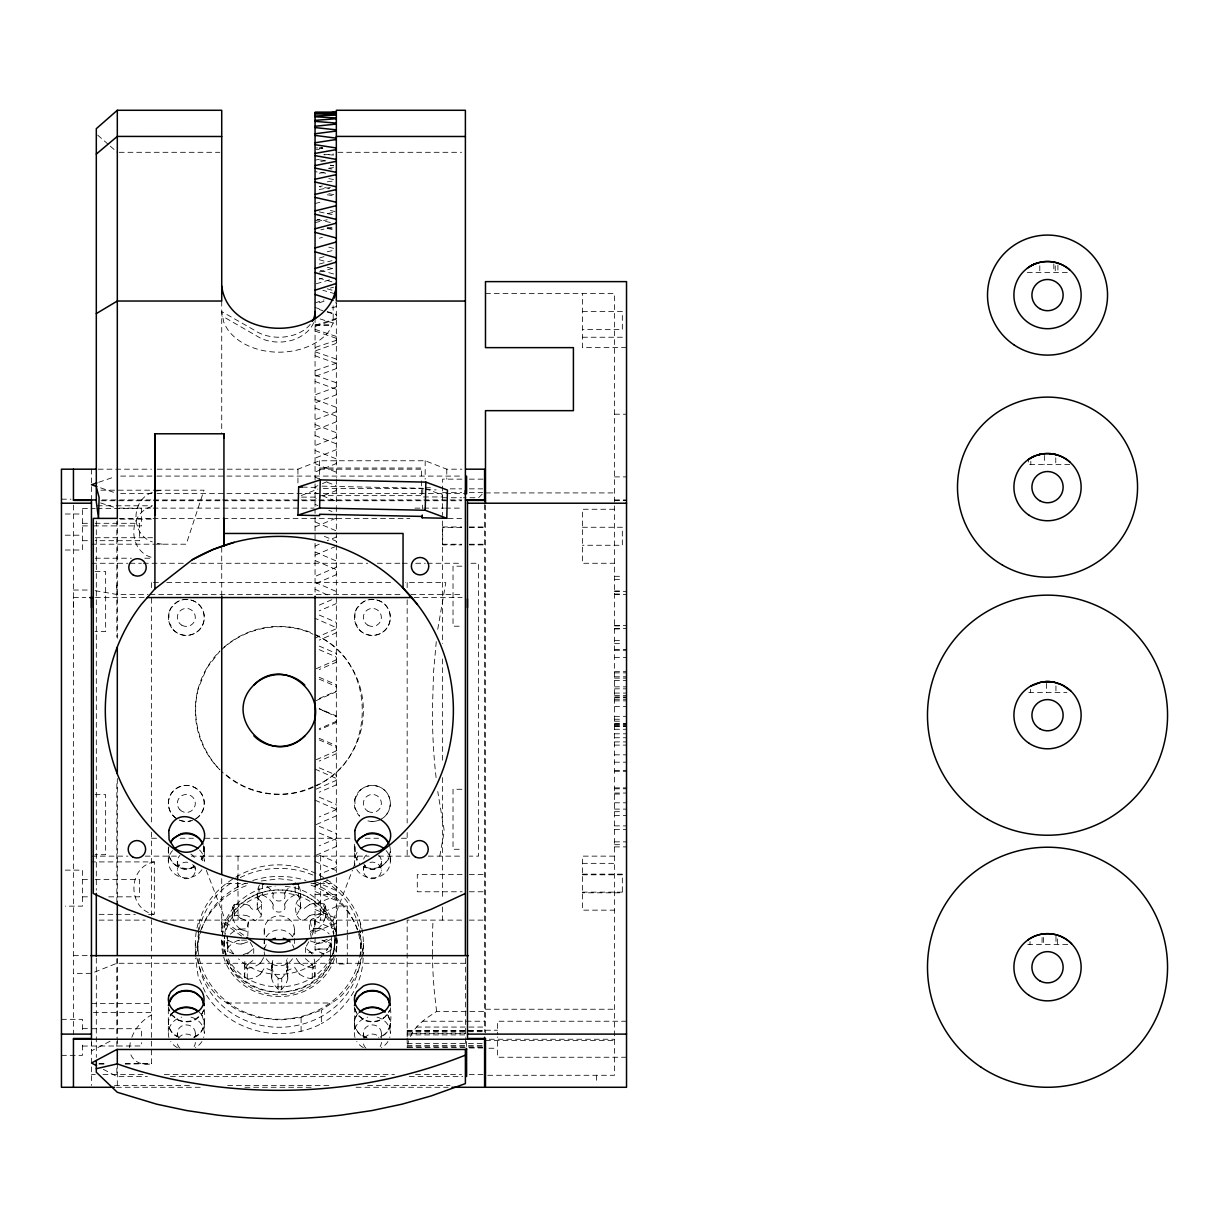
<?xml version="1.0" encoding="UTF-8"?>
<svg xmlns="http://www.w3.org/2000/svg" width="1229" height="1229" viewBox="0 0 1229 1229"><rect width="100%" height="100%" fill="white"/><g stroke="black" fill="none" stroke-linecap="round" stroke-linejoin="round"><path stroke-width="0.75" stroke-dasharray="5 3.75" d="M73.448 607.602L73.448 598.385M206.58 995.229C230.391 1032.544 282.808 1044.128 321.353 1023.665L321.353 1010.207L338.758 998.225A84.018 77.657 0 0 0 360.496 923.209C347.484 881.423 299.646 856.26 257.598 867.551C228.809 876.415 198.775 900.442 198.192 932.565M271.778 977.823L271.747 976.763M271.747 965.702L271.778 966.747M322.152 486.162L422.853 488.282L422.853 489.603L436.095 489.879M305.376 958.605L310.353 963.044M308.74 941.813L305.36 947.897L310.353 951.968M330.601 954.703L330.831 943.442L322.904 940.323M287.74 965.533L287.709 966.977M287.755 965.979L287.709 978.054M422.361 508.929L422.453 505.18M422.715 493.92L422.853 488.282M311.352 938.311C310.645 931.613 304.961 917.894 316.421 918.109M310.123 932.258L310.783 931.014L316.421 929.185M315.054 949.295L327.79 948.988L315.054 948.988M258.397 899.229C267.891 904.145 253.174 915.313 249.825 906.019M261.608 904.267L261.209 916.342L255.125 920.813L249.825 917.095M168.634 848.348C167.267 855.599 171.522 862.942 177.852 866.368A17.897 17.237 0 0 0 194.474 866.537M204.321 846.612L203.86 854.816L199.482 862.866M354.828 846.812L355.135 855.968L359.636 863.757M436.28 641.63L433.591 671.556L432.378 710.439A439.46 310.737 90 0 0 435.127 768.693L436.28 779.232M204.321 1009.608C205.443 1019.502 205.289 1033.481 193.46 1036.83M390.361 1007.811C391.667 1018.564 391.667 1034.204 378.302 1037.291M168.926 846.689C166.806 854.324 170.524 862.666 177.314 866.553A17.897 17.237 0 0 0 195.319 866.553M203.707 846.689L203.707 855.86L200.004 862.543M354.981 846.689L354.981 855.86L357.086 860.162M129.567 1047.646L130.489 1040.84M222.341 935.699C223.955 908.968 249.041 887.307 275.188 886.247M437.754 629.34L445.789 582.607L405.662 582.607M195.319 956.408L199.405 933.61M315.054 919.507L313.841 928.049L310.261 935.96M330.586 956.561C337.253 958.635 336.439 893.514 336.316 933.395M335.87 938.48L334.38 948.926L331.845 954.534M285.297 886.478C317.62 887.983 344.335 921.996 334.995 953.735M363.123 958.098C362.432 985.719 345.134 1010.438 321.353 1023.665M199.052 1012.174C208.869 1019.793 203.43 1036.093 191.616 1037.952M387.949 1015.415C392.988 1022.682 389.286 1033.174 381.374 1036.631M284.575 893.944C288.124 903.269 269.95 903.438 273.299 894.051M284.575 905.005C288.124 914.345 269.95 914.514 273.299 905.128M439.782 856.137L444.268 830.896L437.754 791.522M308.325 916.527C297.925 929.308 290.582 904.544 299.599 898.829M296.496 915.006L299.599 909.906M336.331 659.036L336.27 659.343A1.536 1.536 0 0 1 335.133 660.388L315.054 669.267M336.331 661.371L336.27 661.678A1.536 1.536 0 0 1 335.133 662.723L319.233 669.544M316.268 700.561L335.133 692.265A1.536 1.536 0 0 0 336.27 691.22L336.331 690.299M336.331 720.517L336.27 720.824A1.536 1.536 0 0 1 335.133 721.869L319.233 728.705M336.331 721.623L336.27 721.93A1.536 1.536 0 0 1 335.133 722.975L319.233 729.811M336.331 750.074L336.27 750.397A1.536 1.536 0 0 1 335.133 751.426L316.268 759.706M336.331 752.901L336.27 753.208A1.536 1.536 0 0 1 335.133 754.253L319.233 761.058M336.331 631.967L336.27 632.274A1.536 1.521 0 0 1 335.133 633.304L319.233 640.094M336.331 779.539L336.27 779.847A1.536 1.521 0 0 1 335.133 780.876L316.268 789.11M336.331 784.071L336.27 784.379A1.536 1.521 0 0 1 335.133 785.408L319.233 792.183M247.797 936.083L248.335 921.427L242.005 918.831M336.331 602.763L336.27 603.086A1.536 1.506 0 0 1 335.133 604.1L319.233 610.828M336.331 808.805L336.27 809.112A1.536 1.506 0 0 1 335.133 810.141L319.233 816.87M336.331 815.042L336.27 815.349A1.536 1.506 0 0 1 335.133 816.363L315.054 825.089M336.331 566.446L336.27 566.738A1.536 1.506 0 0 1 335.133 567.752L315.054 576.447M336.331 573.866L336.27 574.173A1.536 1.49 0 0 1 335.133 575.187L315.054 583.852M336.331 837.809L336.27 838.117A1.536 1.49 0 0 1 335.133 839.13L319.233 845.782M336.331 845.721L336.27 846.028A1.536 1.49 0 0 1 335.133 847.027L315.054 855.645M336.331 536.243L336.27 536.551A1.536 1.475 0 0 1 335.133 537.549L327.221 540.606M336.331 866.46L336.27 866.768A1.536 1.475 0 0 1 335.133 867.766L319.233 874.326M336.331 894.635L336.27 894.927A1.536 1.444 0 0 1 335.133 895.91L315.054 904.298M336.331 905.819L336.27 906.111A1.536 1.444 0 0 1 335.133 907.094L315.054 915.436M336.331 489.741L336.27 490.018A1.536 1.413 0 0 1 335.133 490.986L319.233 497.315M336.331 448.877L336.27 449.153A1.536 1.398 0 0 1 335.133 450.106L315.054 458.187M336.331 462.795L336.27 463.087A1.536 1.383 0 0 1 335.133 464.024L315.054 472.059M248.366 921.781L246.814 928.832L240.162 929.124M287.709 976.287L286.48 970.895L287.294 958.635M286.48 970.895L294.668 967.438L298.278 972.615M336.331 421.071L336.27 421.347A1.536 1.367 0 0 1 335.133 422.269L315.054 430.15M336.331 436.541L336.27 436.817A1.536 1.352 0 0 1 335.133 437.724L315.054 445.559M271.793 965.364L272.884 959.941L271.67 958.666M271.793 976.44L272.884 959.941M336.331 394.079L336.27 394.34A1.536 1.321 0 0 1 335.133 395.231L315.054 402.882M336.331 411.039L336.27 411.3A1.536 1.306 0 0 1 335.133 412.191L315.054 419.78M482.705 1047.661L407.168 1047.646L408.612 1040.733M336.331 367.932L336.27 368.193A1.536 1.275 0 0 1 335.133 369.069L315.054 376.473M336.331 386.352L336.27 386.597A1.536 1.26 0 0 1 335.133 387.458L315.054 394.801M336.331 342.737L336.27 342.983A1.536 1.229 0 0 1 335.133 343.828L315.054 350.956M336.331 362.555L336.27 362.801A1.536 1.214 0 0 1 335.133 363.615L315.054 370.682M336.331 318.541L336.27 318.787A1.536 1.183 0 0 1 335.133 319.586L315.054 326.438M336.331 339.696L336.27 339.941A1.536 1.168 0 0 1 335.133 340.725L315.054 347.5M336.331 317.881L336.27 318.096A1.536 1.121 0 0 1 335.133 318.849L315.054 325.316M336.331 306.006L336.27 306.221A1.536 1.075 0 0 1 335.133 306.958L331.968 307.849M250.224 942.382L253.727 948.389L248.842 952.567M300.106 897.523L299.753 898.522M300.106 908.6L299.753 909.598M284.667 893.621L285.22 892.285M284.667 904.698L285.051 903.699M333.351 920.122L352.431 870.178M353.092 868.427L357.793 856.137M131.841 1037.307C135.328 1027.813 142.718 1019.809 151.52 1014.924M203.86 1010.008L201.679 1014.417L195.841 1019.563A17.728 14.779 0 0 1 177.852 1020.085L171.046 1014.678L168.327 1007.043M200.604 930.906C208.269 909.66 226.29 892.377 247.643 885.218M410.517 1036.523C415.387 1024.94 426.524 1018.073 436.587 1011.482L484.595 1011.482M330.831 943.442L327.759 949.295M331.2 955.932C313.533 996.058 248.289 997.318 228.133 958.743M334.411 955.025C330.186 968.314 320.047 978.576 308.156 985.351A57.425 50.942 0 0 1 250.532 985.351C239.885 979.006 229.838 970.28 225.721 958.205M356.779 1015.415C350.772 1023.987 357.193 1036.17 367.072 1037.952M203.707 1010.054L201.909 1013.771L195.319 1019.363A17.728 14.779 0 0 1 177.314 1019.363L170.723 1013.756L168.926 1010.054M336.208 922.764L336.101 922.979A1.536 1.413 0 0 1 335.133 923.593L315.054 931.828M313.656 322.72C310.614 330.14 304.009 335.01 297.049 338.451A35.964 26.93 0 0 1 261.04 338.451L221.727 315.776M310.23 324.41A36.01 25.686 0 0 1 253.589 329.725L221.788 311.598L223.678 321.89A57.302 40.864 0 0 0 271.548 351.832A57.302 40.864 0 0 0 328.65 331.738L333.228 323.073L333.12 305.806M261.132 961.892L263.958 957.038M261.132 972.969L264.619 967.73L272.884 971.018M308.74 952.89L310.307 952.014L315.899 953.95M247.643 953.934L248.581 952.798M247.874 964.704L248.581 963.874M260.947 962.169L259.918 963.244M260.947 973.245L260.21 974.059M173.166 1012.097C165.009 1018.933 168.127 1032.775 177.852 1036.416M358.3 1013.203C350.157 1021.007 356.011 1035.432 366.611 1037.291M320.723 957.483L327.79 948.988M354.628 1008.364L357.086 1014.678L363.892 1020.085A17.728 14.779 0 0 0 381.881 1019.563L387.719 1014.417L389.9 1010.008L385.092 1016.936L381.374 1019.363A17.728 14.779 0 0 1 363.369 1019.363L356.779 1013.756L354.567 1007.381M173.596 1012.174C165.224 1018.718 167.697 1032.652 177.314 1036.631M482.183 494.135L478.588 497.745L463.425 497.745M308.325 905.45L303.102 909.276L296.496 903.929M221.389 649.911C245.232 627.189 283.1 619.616 313.042 634.225M195.319 819.052C205.304 813.521 207.271 798.635 199.052 790.723A17.913 17.759 0 0 0 173.581 790.723C165.377 798.635 167.328 813.521 177.314 819.052A17.759 17.452 0 0 0 195.319 819.052A18.005 18.005 0 0 0 196.655 788.711A18.005 18.005 0 0 0 168.588 800.325A18.005 18.005 0 0 0 190.987 820.849M248.842 963.644L253.451 960.141L253.62 958.758M318.05 917.203L316.744 917.971M317.727 928.494L316.744 929.047M308.602 905.251L309.6 904.728M308.602 916.327L309.969 915.636M110.088 1041.255L91.484 1050.826L91.484 1042.607M315.054 638.097L335.133 629.263A1.536 1.521 0 0 0 336.27 628.234A1.536 1.521 0 0 0 335.133 627.097L315.054 618.31M315.054 546.122L319.233 544.14M315.054 555.185L335.133 546.644M315.054 885.817L327.221 880.348M315.054 526.949L335.133 518.546A1.536 1.444 0 0 0 336.27 517.578M319.233 698.487L335.133 691.65A1.536 1.536 0 0 0 336.27 690.606M315.054 486.914L317.835 485.639M315.054 499.22L316.268 498.651M319.233 605.098L333.551 598.984M315.054 944.563L327.221 939.309M322.428 483.642L327.221 481.599M152.335 492.46C130.504 499.804 130.504 534.6 152.335 541.943M151.72 506.594C127.831 513.061 127.831 550.945 151.72 557.413M313.042 786.637C284.375 800.525 247.72 794.564 224.277 773.179M314.701 785.945C378.102 761.058 378.102 659.819 314.701 634.917M157.22 469.186L297.94 469.186L319.555 460.767L425.173 460.767L446.788 469.186L461.904 469.186M301.274 495.533L317.896 489.05M243.096 943.58L248.627 941.537M243.096 954.656L248.627 952.613L250.224 953.458M198.192 923.209A84.018 77.657 0 0 0 219.93 998.225L237.335 1010.207L257.598 1017.581L279.336 1020.07L300.245 1017.673L321.353 1010.207M315.054 302.964L324.026 299.845M246.507 940.124L240.162 940.2M98.735 482.275L115.034 476.698M319.233 279.183L322.428 278.153M316.268 283.776L330.386 279.613M319.233 302.764L324.026 301.243M319.233 258.09L324.026 256.631M319.233 272.055L333.551 268.168M315.054 220.851L322.428 218.823M319.233 238.226L322.428 237.32M319.233 264.051L331.968 260.671M330.386 288.047L333.551 287.202M315.054 203.553L322.428 201.664M238.303 940.538L239.809 940.231M125.22 1064.114L151.52 1063.623L151.52 955.394M315.054 222.633L327.221 219.761M320.83 229.854L324.026 229.086M327.221 251.807L333.551 250.332M238.687 929.354L239.809 929.155M322.428 185.917L319.233 186.624L330.386 188.621M242.743 943.672L241.222 943.887M327.221 228.317L331.968 227.334M315.054 160.139L319.233 159.324M319.233 211.864L327.221 213.616L333.551 212.325M319.233 189.481L330.386 187.591M319.233 147.926L322.428 147.419M319.233 173.212L327.221 172.075M327.221 181.861L333.551 180.97M155.591 491.108L162.566 490.187M154.332 861.913C127.125 866.506 127.125 909.752 154.332 914.345L154.332 861.913L91.499 861.913M261.239 880.963L279.336 878.75L295.621 880.732M328.804 168.173L333.551 167.62M320.83 161.383L327.221 160.692L319.233 159.924M324.026 154.823L333.551 154.086M319.233 148.386L322.904 148.202L315.054 147.833M318.495 928.371L311.843 928.202L310.123 921.182M95.109 590.657L116.863 594.452L148.018 594.452M119.198 152.304L219.837 152.304M337.883 152.304L461.582 152.304M1027.29 272.577L1069.353 272.577M485.486 293.623L614.515 293.623L614.515 1075.283L485.486 1075.283M582.408 311.628L622.32 311.628L622.32 329.633L582.408 329.633M315.054 324.763L332.26 324.763M315.054 325.501L332.276 325.501M582.408 337.238L624.609 337.238M626.529 347.638L582.408 347.638L582.408 293.623M614.515 414.204L626.529 414.204M1069.737 464.408L1028.381 464.408L1028.381 459.538M319.555 468.019L421.578 468.019L421.578 479.08M98.197 469.186L151.52 469.186M319.555 469.186L421.578 469.186M120.672 476.084L155.069 476.084M156.989 476.084L462.765 476.084M614.515 476.898L626.529 476.898M461.904 479.141L442.578 479.141L442.578 515.458M469.309 479.141L484.595 479.141M425.403 487.744L433.038 487.744M323.319 488.405L423.298 488.405M450.213 488.85L461.674 488.85M469.309 488.85L482.674 488.85M100.855 490.187L155.084 490.187M156.375 490.187L204.014 490.187L186.224 544.201L156.344 544.201M442.578 492.645L461.674 492.645M469.309 492.645L482.674 492.645M485.486 492.921L614.515 492.921M120.672 493.397L155.069 493.397M156.989 493.397L321.337 493.397M323.258 493.397L426.448 493.397M428.368 493.397L466.59 493.397M319.555 495.656L421.578 495.656M423.483 496.962L442.578 496.962M301.551 497.115L317.758 497.115M442.578 497.745L461.536 497.745M61.45 499.189L70.99 499.189M102.13 499.942L151.858 499.942M153.763 499.942L220.698 499.942M222.603 499.942L461.643 499.942M614.515 499.942L626.529 499.942M614.515 500.618L626.529 500.618M101.039 500.741L461.674 500.741M97.214 505.78L114.343 505.78M116.248 505.78L152.427 505.78M119.213 508.13L151.735 508.13M153.164 508.13L314.301 508.13M414.987 508.13L444.345 508.13M445.559 508.13L462.765 508.13M82.451 508.499L89.656 508.499M91.499 508.499L95.201 508.499M97.06 508.499L141.565 508.499L141.565 525.904L91.499 525.904M614.515 509.252L582.408 509.252L582.408 563.266L614.515 563.266M65.275 513.999L82.451 513.999M119.213 518.392L151.735 518.392M153.057 518.392L409.918 518.392M448.139 518.392L461.566 518.392M120.119 519.145L152.565 519.145M82.451 523.293L89.656 523.293M95.186 523.293L139.507 523.293L139.507 540.699L95.186 540.699M82.451 525.904L89.656 525.904M442.578 526.964L461.674 526.964M469.309 526.964L484.595 526.964M582.408 527.256L622.32 527.256L622.32 545.261L582.408 545.261M461.735 527.625L442.701 527.625L442.701 544.893L461.735 544.893M469.355 527.625L484.595 527.625M65.275 535.199L82.451 535.199M95.309 537.718L152.565 537.718M82.451 540.699L89.656 540.699M91.499 544.201L155.084 544.201M442.578 544.232L461.674 544.232M469.309 544.232L484.595 544.232M469.355 544.893L484.595 544.893M65.275 550.008L82.451 550.008L82.451 508.191M95.309 558.212L131.488 558.212M144.807 558.212L152.427 558.212M91.499 563.266L127.954 563.266M129.875 563.266L141.381 563.266M143.301 563.266L183.582 563.266M191.263 563.266L367.763 563.266M377.349 563.266L400.377 563.266M402.298 563.266L408.043 563.266M415.725 563.266L425.311 563.266M427.231 563.266L461.536 563.266M471.014 563.266L478.588 563.266L478.588 856.137L469.355 856.137M461.858 566.185L453.025 566.185L453.025 626.206L461.858 626.206M95.063 571.593L105.648 571.593L105.648 631.598L95.063 631.598M614.515 576.309L623.088 576.309M614.515 579.366L623.088 579.366M153.425 582.607L159.14 582.607M166.775 582.607L394.202 582.607M73.448 590.028L89.671 590.028M614.515 590.965L623.088 590.965M614.515 591.364L626.529 591.364M614.515 594.022L623.088 594.022M149.938 594.452L403.25 594.452M410.932 594.452L462.749 594.452M614.515 594.421L626.529 594.421M73.448 597.509L85.815 597.555M95.416 597.555L145.345 597.555M414.112 597.555L462.119 597.555M614.515 625.53L626.529 625.546M614.515 625.884L623.088 625.884M614.515 628.587L626.529 628.587M614.515 628.941L623.088 628.941M614.515 640.601L623.088 640.601M614.515 643.643L623.088 643.643M614.515 649.619L626.529 649.619M614.515 650.295L626.529 650.295M614.515 657.377L626.529 657.377M614.515 671.664L626.529 671.664M614.515 672.862L626.529 672.862M614.515 676.795L626.529 676.795M614.515 678.116L626.529 678.116M614.515 680.513L626.529 680.467M614.515 686.857L626.529 686.857M614.515 688.839L626.529 688.839M1028.734 692.465L1066.956 692.465M614.515 693.095L626.529 693.095M614.515 695.599L626.529 695.599M614.515 696.92L626.529 696.92M614.515 697.703L626.529 697.703M614.515 699.255L626.529 699.255M614.515 700.853L626.529 700.853M614.515 706.598L626.529 706.598M614.515 716.338L626.529 716.338M614.515 719.257L623.088 719.257M614.515 721.177L623.088 721.177M614.515 723.681L626.529 723.681M614.515 724.111L626.529 724.111M614.515 725.018L626.529 725.018M614.515 725.924L626.529 725.924M614.515 726.616L626.529 726.616M614.515 729.273L626.529 729.273M614.515 733.805L626.529 733.805M614.515 737.753L626.529 737.753M614.515 741.901L626.529 741.901M614.515 745.112L626.529 745.112M614.515 754.836L626.529 754.836M614.515 762.18L626.529 762.18M614.515 770.368L626.529 770.368M614.515 771.305L626.529 771.305M614.515 787.866L626.529 787.866M614.515 788.788L626.529 788.788M461.858 789.264L453.025 789.264L453.025 849.27L461.858 849.27M614.515 793.043L626.529 793.043M614.515 794.042L623.088 794.042M95.063 794.656L105.648 794.656L105.648 854.677L95.063 854.677M614.515 802.798L626.529 802.798M614.515 809.112L626.529 809.112M614.515 811.693L623.088 811.693M614.515 815.426L626.529 815.426M614.515 825.888L626.529 825.888M614.515 829.406L626.529 829.406M151.52 838.255L157.235 838.255M180.125 838.255L193.491 838.255M204.936 838.255L351.847 838.255M365.197 838.255L378.547 838.255M401.453 838.255L407.168 838.255M614.515 841.85L626.529 841.85M614.515 844.692L623.088 844.692M614.515 846.889L626.529 846.889M91.499 856.137L127.97 856.137M145.222 856.137L179.787 856.137M191.263 856.137L369.099 856.137M378.517 856.137L411.008 856.137M428.276 856.137L461.966 856.137M614.515 856.137L582.408 856.137L582.408 910.151L614.515 910.151M582.408 863.342L614.515 863.342M65.275 870.132L82.451 870.132L82.451 906.142L65.275 906.142M582.408 874.142L622.32 874.142L622.32 892.807L582.408 892.807M462.165 874.51L417.292 874.51L417.292 891.778L462.165 891.778M469.309 874.51L484.595 874.51M582.408 874.802L622.32 874.802M82.451 879.426L89.656 879.426M95.186 879.426L139.507 879.426L139.507 896.832L106.278 896.832M226.674 883.62L247.736 883.62M310.952 883.62L332.014 883.62M469.309 891.778L484.595 891.778M582.408 892.146L622.32 892.146M315.054 894.435L336.331 894.405M82.451 896.832L89.656 896.832M336.331 906.019L347.285 906.05L347.285 933.564M99.119 914.345L114.343 914.345M116.248 914.345L135.298 914.345M148.617 914.345L154.332 914.345M99.15 920.122L145.191 920.122M162.243 920.122L394.678 920.122M461.674 920.122L407.168 920.122L407.168 1036.984M469.248 920.122L484.595 920.122M1027.721 944.517L1067.724 944.517M73.448 955.64L88.795 955.64M465.392 963.275L116.847 963.275L91.484 973.353L73.448 973.353M226.674 1003.002L332.014 1003.002M91.499 1003.448L151.52 1003.448M485.486 1009.239L614.515 1009.239M93.373 1012.373L151.52 1012.373M61.45 1019.333L82.451 1019.333L82.451 1032.99M422.377 1021.238L484.595 1021.238M626.529 1021.238L497.499 1021.238L497.499 1034.588M416.477 1027.06L484.595 1027.06M82.451 1028.642L89.656 1028.642M91.499 1028.719L141.565 1028.704L141.565 1038.49M485.486 1030.24L497.499 1030.24M407.168 1030.532L484.595 1030.532M407.168 1030.839L484.595 1030.839M407.168 1031.699L484.595 1031.699M407.168 1033.082L465.714 1033.082M411.792 1033.712L465.438 1033.712M407.168 1034.895L465.714 1034.895M489.28 1039.242L614.515 1039.242M485.486 1040.594L614.515 1040.594M407.168 1043.59L482.705 1043.59M407.168 1045.387L482.705 1045.387M82.451 1046.048L141.565 1045.971L141.565 1042.638M407.168 1046.77L482.705 1046.77M469.478 1047.938L482.705 1047.938M488.927 1048.245L497.499 1048.245M61.45 1055.342L82.451 1055.342L82.451 1041.685M626.529 1057.247L497.499 1057.247L497.499 1036.907M98.996 1063.623L106.508 1063.623M125.25 1063.623L151.52 1063.623M98.996 1064.114L106.785 1064.114M91.499 1074.561L95.34 1074.561M103.006 1074.561L143.271 1074.561M164.363 1074.561L394.463 1074.561M415.556 1074.561L461.582 1074.561M469.248 1074.561L484.595 1074.561M103.313 1069.291L116.847 1076.512L147.434 1076.512M170.37 1076.512L386.321 1076.512M409.257 1076.512L462.765 1076.512M114.512 1085.484L191.217 1085.484M227.642 1085.484L331.185 1085.484M367.625 1085.484L450.075 1085.484M116.432 1087.281L200.803 1087.281M244.894 1087.281L313.933 1087.281M356.118 1087.281L448.155 1087.281M149.585 1064.114C141.765 1065.297 133.07 1061.687 130.489 1053.76M302.257 487.114L318.449 487.452M316.268 149.308L319.233 149.508M333.551 155.084L324.026 154.362M317.374 943.119L316.237 942.966M330.386 165.239L333.551 165.577M318.849 928.387L319.986 928.571M328.804 168.634L331.968 169.003M157.327 543.51L162.566 544.201M325.777 173.197L315.054 171.645M330.386 165.3L333.551 165.792M327.221 194.796L333.551 195.857M328.804 178.635L333.551 179.48M327.221 213.616L333.551 214.829M328.804 193.69L335.133 194.935M330.386 222.495L315.054 218.992M327.221 228.425L333.551 229.746M330.386 210.512L335.133 211.526M327.221 227.642L333.551 229.116M328.804 247.183L333.551 248.35M333.551 273.959L319.233 270.042M331.968 281.825L319.233 278.2M327.221 267.185L333.551 268.874M335.133 293.792L322.904 290.305M319.233 259.718L327.221 261.946M327.221 288.815L333.551 290.597M327.221 312.105L335.133 314.363A1.536 1.091 0 0 1 336.27 315.1L336.331 315.331M333.228 323.073L319.233 318.664M327.221 311.598L335.133 313.933A1.536 1.137 0 0 1 336.27 314.701L336.331 314.931M242.005 929.907L247.674 931.628L248.366 932.857M100.548 502.953L116.847 508.13M319.233 309.508L322.904 310.676M100.548 487.836L116.847 493.397M310.307 940.938L315.899 942.873M315.054 307.388L319.233 308.894M315.054 329.387L335.133 336.024A1.536 1.152 0 0 1 336.27 336.792L336.331 337.038M327.221 482.306L335.133 485.225A1.536 1.413 0 0 1 336.27 486.177L336.331 486.469M328.804 510.296L331.968 511.479M315.054 331.062L335.133 337.914A1.536 1.183 0 0 1 336.27 338.712L336.331 338.958M315.054 351.771L335.133 358.699A1.536 1.198 0 0 1 336.27 359.513L336.331 359.759M311.045 885.218C332.014 892.285 349.958 909.091 357.639 929.923M425.173 488.405L442.578 495.179M315.054 355.78L335.133 362.924A1.536 1.229 0 0 1 336.27 363.753L336.331 363.999M315.054 375.137L335.133 382.342A1.536 1.244 0 0 1 336.27 383.187L336.331 383.448M336.331 717.075L336.27 716.492A1.536 1.536 0 0 0 335.133 715.447L319.233 708.611M327.221 712.421L336.27 716.768M315.054 381.466L335.133 388.871A1.536 1.275 0 0 1 336.27 389.731L336.331 389.992M315.054 399.41L335.133 406.891A1.536 1.29 0 0 1 336.27 407.767L336.331 408.028M248.15 905.159L249.533 905.819M315.054 408.059L335.133 415.709A1.536 1.321 0 0 1 336.27 416.6L336.331 416.877M315.054 424.543L335.133 432.255A1.536 1.337 0 0 1 336.27 433.161L336.331 433.438M324.026 953.981L315.054 950.078L315.054 880.855M322.428 495.763L335.133 500.771A1.536 1.429 0 0 1 336.27 501.724L336.331 502.016M315.054 435.481L335.133 443.362A1.536 1.367 0 0 1 336.27 444.283L336.331 444.56M315.054 450.459L335.133 458.402A1.536 1.383 0 0 1 336.27 459.323L336.331 459.6M324.348 536.366L335.133 540.652A1.536 1.459 0 0 1 336.27 541.651L336.331 541.943M319.233 855.123L335.133 861.729A1.536 1.475 0 0 1 336.27 862.727L336.331 863.035M315.054 463.656L335.133 471.736A1.536 1.398 0 0 1 336.27 472.673L336.331 472.965M315.054 477.082L319.233 478.957M327.221 594.836L315.054 589.244M319.233 826.318L335.133 833.016A1.536 1.506 0 0 1 336.27 834.03L336.331 834.337M319.233 833.001L335.133 839.699A1.536 1.506 0 0 1 336.27 840.728L336.331 841.035M319.233 615.068L335.133 621.828A1.536 1.521 0 0 1 336.27 622.842L336.331 623.149M248.519 916.388L249.533 916.895M319.233 797.206L335.133 803.966A1.536 1.521 0 0 1 336.27 804.98L336.331 805.287M315.054 492.491L317.835 493.766M315.054 504.351L317.835 505.626M319.233 646.101L335.133 652.906A1.536 1.521 0 0 1 336.27 653.936L336.331 654.243M319.233 649.665L335.133 656.47A1.536 1.536 0 0 1 336.27 657.515L336.331 657.822M319.233 677.317L335.133 684.138A1.536 1.536 0 0 1 336.27 685.183L336.331 685.49M319.233 679.161L335.133 685.997A1.536 1.536 0 0 1 336.27 687.042L336.331 687.349M327.221 712.559L319.233 708.887L322.904 710.439M319.233 738.337L335.133 745.173A1.536 1.536 0 0 1 336.27 746.203L336.331 746.525M319.233 739.919L335.133 746.756A1.536 1.536 0 0 1 336.27 747.785L336.331 748.108M319.233 767.848L335.133 774.654A1.536 1.521 0 0 1 336.27 775.683L336.331 775.991M315.054 909.475L335.133 917.771A1.536 1.429 0 0 1 336.27 918.739L336.331 919.031M315.054 921.074L335.133 929.416A1.536 1.444 0 0 1 336.27 930.384L336.331 930.676M315.054 521.941L335.133 530.375A1.536 1.459 0 0 1 336.27 531.358L336.331 531.65M241.683 918.693L240.684 918.171M241.683 929.769L240.362 929.032M315.054 881.562L335.133 890.026A1.536 1.459 0 0 1 336.27 891.01L336.331 891.302M315.054 891.547L335.133 900.043A1.536 1.459 0 0 1 336.27 901.041L336.331 901.333M315.054 551.898L335.133 560.47A1.536 1.475 0 0 1 336.27 561.469L336.331 561.776M315.054 560.516L335.133 569.104A1.536 1.49 0 0 1 336.27 570.118L336.331 570.425M315.054 861.468L335.133 870.086A1.536 1.49 0 0 1 336.27 871.1L336.331 871.407M315.054 582.3L335.133 590.98A1.536 1.506 0 0 1 336.27 591.994L336.331 592.301M315.054 800.156L335.133 808.959A1.536 1.521 0 0 1 336.27 809.988L336.331 810.295M315.054 769.093L335.133 777.942A1.536 1.521 0 0 1 336.27 778.94M243.695 935.208L221.834 919.507L221.742 931.874L221.727 875.847M241.667 936.099L221.773 921.765L223.202 931.812M244.402 966.44L247.275 968.606L247.275 979.682L244.402 977.516L244.417 965.395M97.706 135.144L108.905 144.945M110.303 146.174L117.308 152.304M299.523 962.875L298.478 961.815M299.523 973.936L298.478 972.892M310.614 952.198L311.582 953.305M310.614 963.275L311.582 964.381M258.397 910.29L261.608 915.344M296.312 958.343L298.278 961.539M272.608 892.408L273.207 893.729M272.608 903.484L273.207 904.805M387.642 1014.509L390.361 1022.236M201.602 1014.509L204.321 1022.236M258.228 898.921L257.844 897.938M258.228 909.998L257.844 908.999M226.213 954.534L223.678 948.926L222.311 939.294M358.361 931.521L360.496 936.314L363.123 954.718M205.212 992.172L198.192 976.502L195.565 958.098M200.895 856.137L203.615 863.25M206.334 870.347L225.337 920.122M336.331 303.502L336.27 303.286A1.536 1.06 0 0 0 335.517 302.672M286.48 959.818L287.709 965.211M389.593 845.66C391.913 853.172 388.579 861.683 381.881 865.784A17.897 17.237 0 0 1 363.892 866.368M203.538 845.66L204.321 850.222M436.587 1011.482L434.329 991.48A438.446 286.541 -69.1 0 1 432.454 956.285M223.693 953.735L221.727 940.016L221.727 943.304M116.847 585.158L116.863 594.452M1057.908 265.034L1057.908 272.577M1057.339 938.895L1057.339 944.517M1055.941 685.936L1055.941 692.465M1055.972 936.36L1055.972 944.517M1055.772 457.849L1055.772 464.408M1055.235 265.802L1055.235 272.577M1053.821 263.836L1053.821 272.577M1046.401 683.432L1046.401 692.465M1044.358 455.483L1044.358 464.408M1043.467 937.435L1043.467 944.517M1042.1 937.573L1042.054 944.517M1039.795 265.802L1039.795 272.577M1030.824 461.198L1030.824 464.408M1030.47 689.361L1030.47 692.465M1030.025 941.552L1030.025 944.517M596.511 1075.283L596.511 1083.855M485.486 504.981L485.486 1032.882M484.595 504.566L484.595 1032.053M466.59 1041.439L466.59 1047.922M465.392 958.343L465.392 1037.291M465.392 1038.49L465.392 1046.325M446.788 469.186L446.788 479.141M442.578 521.004L442.578 643.658M442.578 658.974L442.578 762.333M442.578 777.65L442.578 899.428M442.578 906.956L442.578 920.122M425.173 460.767L425.173 479.187M421.578 480.923L421.578 496.962M407.168 582.607L407.168 588.322M407.168 599.767L407.168 823M407.168 832.54L407.168 856.137M407.168 1038.152L407.168 1047.661M390.376 861.268L390.376 851.282L387.949 860.116L381.374 866.553A17.897 17.237 0 0 1 363.369 866.553M390.376 1023.235L390.376 1033.22M381.374 861.268L381.374 870.439M381.374 1033.22L381.374 1040.548M363.369 866.768L363.369 870.439M363.369 943.304L363.369 954.534M363.369 1033.22L363.369 1040.548M360.957 943.811L360.957 951.83M360.496 923.209L360.496 932.565M354.367 844.2L354.367 861.268M354.367 1007.043L354.367 1033.22M347.285 935.192L347.285 954.534M347.285 958.282L347.285 963.997L336.331 963.997L336.331 958.282M336.961 940.016L336.961 943.304M336.331 302.518L336.331 477.927M336.331 479.172L336.331 505.534M336.331 506.532L336.331 542.68M336.331 545.015L336.331 594.206M336.331 597.017L336.331 872.482M336.331 877.521L336.331 935.192M336.331 938.418L336.331 954.534M334.549 940.907L334.549 943.811M331.722 936.099L331.108 950.57L331.108 939.494M320.661 856.137L320.661 880.609M320.661 882.483L320.661 920.122M319.555 460.767L319.555 478.573M315.054 317.604L315.054 513.384M315.054 517.071L315.054 594.39M305.376 947.528L305.376 954.918M301.09 1017.581L301.09 1031.423M300.613 893.329L300.613 905.082M298.632 884.388L298.632 895.465L295.129 894.328L295.129 883.252M297.94 469.186L297.94 484.195M294.468 929.831L294.468 936.821M294.468 938.572L294.468 947.021M271.747 965.886L271.747 977.209M264.22 929.831L264.22 936.821M264.22 938.572L264.22 950.217M262.514 883.559L262.514 894.635L259.027 895.849L259.027 884.772M257.26 893.744L257.26 904.821M253.727 948.389L253.727 953.934M238.027 856.137L238.027 880.609M238.027 882.483L238.027 920.122M237.335 875.709L237.335 880.747M237.335 882.437L237.335 889.151M224.124 940.907L224.124 943.811M221.727 301.136L221.727 432.393M221.727 547.258L221.727 594.39M204.321 851.282L204.321 861.268A18.005 16.638 0 0 0 199.052 849.5M204.321 1023.235L204.321 1033.22M197.731 943.811L197.731 951.83A81.621 75.43 0 0 1 200.511 932.304M195.319 866.768L195.319 870.439M195.319 943.304L195.319 954.534M195.319 1033.22L195.319 1036.877M177.314 861.268L177.314 870.439M177.314 1033.22L177.314 1036.877M168.327 847.81L168.312 861.268M168.327 1008.84L168.312 1033.22M151.52 582.607L151.52 588.322M151.52 598.262L151.52 823M151.52 832.141L151.52 954.487M117.308 519.544L117.308 639.188M117.308 778.449L117.308 902.501M117.308 958.343L117.308 1037.291M117.308 1038.49L117.308 1046.325M117.308 1063.193L117.308 1088.111M116.847 521.296L116.847 637.144M116.847 783.718L116.847 904.544M116.847 958.835L116.847 1037.952M116.847 1041.439L116.847 1047.922M116.847 1068.124L116.847 1076.512M96.308 521.035L96.308 890.211M96.308 958.128L96.308 1057.386M91.453 469.186L91.484 498.774M91.499 1040.656L91.499 1085.484M73.448 505.104L73.448 1034.772M319.54 958.897A57.302 52.939 0 0 1 238.518 958.897M233.571 953.689A57.302 52.939 0 0 1 223.678 935.177M335.133 715.601A1.536 1.536 0 0 1 336.27 716.63M315.054 921.811A35.702 32.983 0 0 1 310.261 938.311M201.909 1041.531A18.005 16.638 0 0 1 195.319 1047.63M177.314 1047.63A18.005 16.638 0 0 1 170.723 1041.531M168.926 1037.522A18.005 16.638 0 0 1 181.662 1017.151M190.987 1017.151A18.005 16.638 0 0 1 203.707 1037.522M386.152 850.576A18.005 16.638 0 0 1 382.695 874.894A18.005 16.638 0 0 1 356.779 869.594M354.981 865.569A18.005 16.638 0 0 1 358.576 850.576M334.472 958.758A57.609 53.246 0 0 1 278.415 996.55A57.609 53.246 0 0 1 223.693 957.084M222.833 953.719A57.609 53.246 0 0 1 222.003 938.096M222.219 936.36A57.609 53.246 0 0 1 279.336 890.057A57.609 53.246 0 0 1 336.469 936.36M336.685 938.096A57.609 53.246 0 0 1 334.995 957.084M378.732 855.384A9.002 8.326 0 0 1 376.873 868.473A9.002 8.326 0 0 1 363.676 863.419M363.676 859.117A9.002 8.326 0 0 1 367.87 854.063M370.037 862.405A9.002 8.326 0 0 1 381.236 871.883A9.002 8.326 0 0 1 367.194 877.245A9.002 8.326 0 0 1 367.87 863.234M387.949 1041.531A18.005 16.638 0 0 1 381.374 1047.63M363.369 1047.63A18.005 16.638 0 0 1 356.779 1041.531M354.981 1037.522A18.005 16.638 0 0 1 367.701 1017.151M377.026 1017.151A18.005 16.638 0 0 1 389.762 1037.522M314.87 634.287A84.018 84.018 0 0 1 314.87 786.575M313.195 787.328A84.018 84.018 0 0 1 221.235 771.121M223.924 647.284A84.018 84.018 0 0 1 313.195 633.534M201.909 869.594A18.005 16.638 0 0 1 175.993 874.894A18.005 16.638 0 0 1 172.536 850.576M194.121 865.431A9.002 8.326 0 0 1 180.847 867.874A9.002 8.326 0 0 1 179.956 855.384M190.818 854.063A9.002 8.326 0 0 1 195.012 859.117M192.692 864.555A9.002 8.326 0 0 1 190.126 877.967A9.002 8.326 0 0 1 177.36 871.161A9.002 8.326 0 0 1 188.651 862.405M432.439 954.503A438.446 286.541 -69.1 0 1 433.038 920.122M364.567 1037.384A9.002 8.326 0 0 1 372.372 1024.894A9.002 8.326 0 0 1 380.16 1037.384M381.374 1042.376A9.002 8.326 0 0 1 380.16 1046.54M365.996 1048.26A9.002 8.326 0 0 1 363.369 1042.376M364.567 1038.228A9.002 8.326 0 0 1 378.732 1036.493M178.528 1037.384A9.002 8.326 0 0 1 186.316 1024.894A9.002 8.326 0 0 1 194.121 1037.384M195.319 1042.376A9.002 8.326 0 0 1 194.121 1046.54M179.956 1048.26A9.002 8.326 0 0 1 177.314 1042.376M178.528 1038.228A9.002 8.326 0 0 1 192.692 1036.493M332.183 958.605A55.213 51.034 0 0 1 239.471 979.098A55.213 51.034 0 0 1 265.633 894.374A55.213 51.034 0 0 1 332.675 957.007M264.22 943.811A15.117 13.98 0 0 1 264.742 940.185M244.894 977.454A23.243 21.477 0 0 1 247.659 964.581M244.817 966.393A23.935 22.122 0 0 1 245.385 958.85M334.211 935.192A55.213 51.034 0 0 1 332.675 954.119M331.016 958.866A55.213 51.034 0 0 1 279.336 991.941A55.213 51.034 0 0 1 227.672 958.866M226.013 954.119A55.213 51.034 0 0 1 224.477 935.192M224.753 933.287A55.213 51.034 0 0 1 279.336 889.873A55.213 51.034 0 0 1 333.935 933.287M233.74 953.934A23.935 22.122 0 0 1 228.041 951.261M227.457 948.404A23.935 22.122 0 0 1 238.211 940.354M240.223 929.17A23.935 22.122 0 0 1 232.834 918.355M234.416 915.897A23.243 21.477 0 0 1 248.611 916.173M257.598 909.045A23.243 21.477 0 0 1 259.473 896.033M262.345 894.973A23.935 22.122 0 0 1 272.792 903.376M284.851 903.592A23.243 21.477 0 0 1 295.329 894.727M298.186 895.664A23.243 21.477 0 0 1 300.352 908.63M309.892 915.451A23.935 22.122 0 0 1 323.719 914.96M325.239 917.448A23.243 21.477 0 0 1 317.881 928.663M321.844 940.093A23.935 22.122 0 0 1 331.384 947.39M330.816 950.201A23.243 21.477 0 0 1 321.215 954.073M320.062 928.356A23.243 21.477 0 0 1 329.218 933.948M325.332 906.387A23.935 22.122 0 0 1 318.188 917.341M309.508 904.513A23.243 21.477 0 0 1 323.703 903.96M299.093 886.478A23.243 21.477 0 0 1 300.352 897.554M285.051 892.177A23.935 22.122 0 0 1 290.689 886.247M267.016 886.478A23.935 22.122 0 0 1 272.792 892.3M257.598 897.969A23.243 21.477 0 0 1 259.473 884.972M234.386 904.744A23.935 22.122 0 0 1 248.227 904.974M240.531 918.34A23.243 21.477 0 0 1 232.926 907.263M241.222 944.087A23.935 22.122 0 0 1 228.041 940.185M230.299 934.194A23.243 21.477 0 0 1 238.595 929.139M260.364 974.228A23.243 21.477 0 0 1 247.244 979.236M260.056 963.398A23.935 22.122 0 0 1 247.244 968.237M278.384 989.376A23.243 21.477 0 0 1 271.548 977.869M278.384 978.299A23.243 21.477 0 0 1 271.548 966.793M287.924 978.084A23.935 22.122 0 0 1 281.472 989.406M287.924 967.008A23.935 22.122 0 0 1 281.472 978.33M312.304 978.683A23.935 22.122 0 0 1 299.384 974.105M312.304 967.607A23.935 22.122 0 0 1 299.384 963.029M311.767 964.289A23.935 22.122 0 0 1 314.701 976.794M314.163 958.973A23.935 22.122 0 0 1 314.701 965.717M311.767 953.212A23.935 22.122 0 0 1 312.212 953.996M330.816 939.125A23.243 21.477 0 0 1 317.374 943.35M360.389 934.854A81.621 75.43 0 0 1 277.385 1019.225A81.621 75.43 0 0 1 198.852 931.275M199.206 929.508A81.621 75.43 0 0 1 233.618 881.316M240.208 877.598A81.621 75.43 0 0 1 313.257 875.186M325.07 881.316A81.621 75.43 0 0 1 360.128 933.072M360.589 958.989A81.621 75.43 0 0 1 277.401 1027.244A81.621 75.43 0 0 1 197.823 955.394M201.587 928.878A81.621 75.43 0 0 1 245.416 883.205M252.667 880.532A81.621 75.43 0 0 1 306.021 880.532M313.257 883.205A81.621 75.43 0 0 1 358.177 932.304M358.653 934.025A81.621 75.43 0 0 1 360.758 957.191M292.441 958.82A15.117 13.98 0 0 1 266.247 958.82M264.742 955.44A15.117 13.98 0 0 1 264.22 951.83M264.742 948.204A15.117 13.98 0 0 1 266.247 944.84M292.441 944.84A15.117 13.98 0 0 1 293.946 948.204M328.112 894.359L326.33 892.208L328.112 894.359M168.926 612.749L168.926 622.074L173.596 630.139A17.913 17.759 0 0 0 199.052 630.139C207.255 622.227 205.304 607.341 195.319 601.826A17.759 17.452 0 0 0 177.314 601.811L170.723 608.416L168.926 612.749M198.192 688.686C191.017 717.398 199.359 748.569 219.93 769.846A84.018 84.018 0 0 1 219.93 651.017L206.58 668.422L198.192 688.686M354.981 612.749L354.981 622.074L359.636 630.139A17.913 17.759 0 0 0 385.107 630.139C393.295 622.227 391.36 607.341 381.374 601.826A17.759 17.452 0 0 0 363.369 601.811L356.779 608.416L354.981 612.749M354.981 798.789L354.981 808.114L359.636 816.179A18.005 18.005 0 0 1 364.752 787.144A18.005 18.005 0 0 1 390.3 801.892A18.005 18.005 0 0 1 367.701 820.849A17.759 17.452 0 0 0 381.374 819.052C391.344 813.521 393.311 798.635 385.092 790.723A17.913 17.759 0 0 0 359.636 790.723L354.981 798.789M234.278 904.39L232.45 907.371L232.45 918.447L234.278 915.467L234.278 904.39M315.1 965.748L312.274 967.991L312.274 979.052L315.1 976.825L315.1 965.748M281.748 978.591L278.046 978.622L278.046 989.698L281.748 989.668L281.748 978.591M325.716 906.48L323.826 903.515L323.826 914.591L325.716 917.556L325.716 906.48M227.811 940.492L227.119 937.112L227.811 951.569L227.811 940.492M359.636 630.139A18.005 18.005 0 0 0 389.762 622.074A18.005 18.005 0 0 0 367.701 600.013A18.005 18.005 0 0 0 359.636 630.139M173.596 630.139A18.005 18.005 0 0 0 203.707 622.074A18.005 18.005 0 0 0 181.662 600.013A18.005 18.005 0 0 0 173.596 630.139M367.87 811.248A9.002 9.002 0 0 0 381.374 803.459A9.002 9.002 0 0 0 367.87 795.655A9.002 9.002 0 0 0 367.87 811.248M179.956 809.819A9.002 9.002 0 0 0 195.012 805.778A9.002 9.002 0 0 0 183.997 794.764A9.002 9.002 0 0 0 179.956 809.819M367.87 625.208A9.002 9.002 0 0 0 381.374 617.404A9.002 9.002 0 0 0 367.87 609.615A9.002 9.002 0 0 0 367.87 625.208M181.815 625.208A9.002 9.002 0 0 0 195.319 617.404A9.002 9.002 0 0 0 181.815 609.615A9.002 9.002 0 0 0 181.815 625.208M292.441 936.821A15.117 13.98 0 0 0 266.247 936.821A15.117 13.98 0 0 1 279.336 915.851A15.117 13.98 0 0 1 292.441 936.821"/><path stroke-width="1.5" d="M91.453 607.602L91.453 598.385M154.915 588.906L192.323 559.702A174.042 174.042 0 0 1 451.888 687.718A174.042 174.042 0 0 1 234.293 878.551A174.042 174.042 0 0 1 141.274 604.484L154.915 588.906L154.915 433.791L223.939 433.791L223.939 545.845L223.939 518.392M223.939 437.97L223.939 433.791M465.392 494.58L465.392 490.463M467.481 607.602L467.481 598.938M297.986 515.151L319.601 508.038L425.203 510.265L446.788 518.285L422.177 517.778L422.192 516.426L319.586 514.275L319.586 515.612L297.986 515.151L298.647 486.914L320.262 479.894L425.864 482.121L447.448 490.048L446.788 518.285M298.647 487.037L302.257 487.114M319.601 508.038L320.262 479.894M422.177 517.778L422.254 515.043M425.203 510.265L425.864 482.121M168.388 1005.568L170.723 998.286L177.314 992.556A17.851 15.378 0 0 1 195.319 992.556L201.909 998.286L204.244 1005.568M354.444 1005.568L356.779 998.286L363.369 992.556A17.851 15.378 0 0 1 381.374 992.556L387.949 998.286L390.3 1005.568M336.331 286.065C329.341 342.338 228.717 342.338 221.727 286.065M334.38 298.079L336.009 289.261M336.331 282.854L336.27 283.069A1.536 1.106 0 0 1 335.133 283.822L315.054 290.182M336.331 261.547L336.27 261.746A1.536 1.045 0 0 1 335.133 262.453L315.054 268.49M336.331 241.452L336.27 241.652A1.536 0.983 0 0 1 335.133 242.328L315.054 247.997M336.27 222.848L336.331 222.664A1.536 0.922 0 0 1 335.133 223.463L315.054 228.778M336.27 205.381L336.331 205.197A1.536 0.845 0 0 1 335.133 205.95L315.054 210.881M336.331 189.128L336.27 189.281A1.536 0.783 0 0 1 335.133 189.819L315.054 194.351M336.27 174.626L315.054 179.234M336.331 161.306L315.054 165.577M168.788 1003.018L173.166 995.889L176.792 993.293A17.882 15.409 0 0 1 198.606 995.152L201.602 998.301L204.06 1004.661M354.828 1003.018L359.206 995.889L362.847 993.293A17.882 15.409 0 0 1 384.662 995.152L387.642 998.301L390.1 1004.661M336.331 149.631L315.054 153.41M336.331 139.491L315.054 142.779M336.331 131.011L315.054 133.777M170.432 842.464L173.166 838.67L181.078 833.769A17.713 17.36 0 0 1 194.796 835.106L194.935 835.213A17.805 17.39 0 0 1 202.954 844.046M356.471 842.464L359.206 838.67L367.118 833.769A17.713 17.36 0 0 1 380.836 835.106L380.975 835.213A17.805 17.39 0 0 1 388.994 844.046M304.807 735.894C338.205 703.172 286.603 651.57 253.881 684.968C220.483 717.69 272.085 769.293 304.807 735.894A35.979 35.948 0 0 1 253.881 735.894M170.723 842.403C177.068 830.773 195.58 830.773 201.909 842.403M356.779 842.403C363.108 830.773 381.62 830.773 387.949 842.403M336.27 124.098L315.054 126.264M307.911 938.756L304.592 942.704L297.203 947.851A35.672 32.2 0 0 1 261.485 947.851L246.814 937.45M336.27 118.706L315.054 120.365M96.308 313.595L117.308 301.028L221.727 301.028L221.727 110.287L117.308 110.287L96.308 128.676L96.308 501.709L98.489 518.392L99.119 497.53L96.523 487.759M96.308 154.071L117.308 136.419L221.727 136.496M175.394 1010.499L176.792 1009.485A17.897 15.578 0 0 1 194.796 1008.948L198.622 1011.344M1027.29 268.275C1039.473 258.735 1058.169 259.411 1069.645 269.796M1028.381 459.538C1040.748 450.613 1059.121 451.842 1070.182 462.35M359.206 1012.097L362.847 1009.485A17.897 15.578 0 0 1 380.836 1008.948L384.662 1011.344M1027.721 940.124C1040.671 930.23 1060.673 931.966 1071.719 943.949M173.596 1012.174L177.314 1009.67A17.897 15.578 0 0 1 195.319 1009.67L197.439 1011.098M359.636 1012.174L363.369 1009.67A17.897 15.578 0 0 1 381.374 1009.67L385.092 1012.174M336.27 114.927L315.054 116.079M1030.47 686.243L1040.963 682.233A142.979 68.947 -90 0 1 1054.083 682.233L1062.394 685.06L1070.705 690.882M192.323 559.702L212.74 549.64L234.293 542.327M465.392 893.437L431.056 909.352L401.852 920.183A394.709 394.709 0 0 1 156.759 920.183L127.555 909.352L93.296 893.483L93.296 518.392L117.308 518.392L117.308 110.287M336.27 112.791L315.054 113.421M465.392 1055.158C425.633 1071.027 383.909 1081.658 341.385 1086.713A394.709 291.012 0 0 1 217.303 1086.713C183.351 1082.288 149.539 1075.559 117.308 1063.853L96.308 1068.692M96.922 482.889L91.484 484.748L96.922 486.592M1038.828 454.684L1040.963 454.177M1045.326 681.665L1047.523 681.588A150.583 70.667 -90 0 1 1054.083 682.233M331.968 112.453L336.331 112.285L315.054 112.392L315.054 318.526M336.331 136.419L465.392 136.496M465.392 301.059L336.331 301.028L336.331 110.287L465.392 110.287L465.392 955.102M96.292 469.186L61.45 469.186L61.45 1087.281L114.512 1087.281M465.683 469.186L484.595 469.186L484.595 501.109M73.448 499.942L96.4 499.942M465.468 499.942L484.595 499.942M485.486 500.403L467.481 500.403L467.481 1038.49L485.486 1038.49L485.486 1087.281L626.529 1087.281L626.529 281.625L485.486 281.625L485.486 347.638L573.405 347.638L573.405 410.655L485.486 410.655L485.486 503.214M61.45 503.214L91.453 503.214M467.481 503.214L626.529 503.214M223.939 533.463L403.051 533.463L403.051 588.092M89.656 597.555L93.496 597.555M147.265 597.555L412.191 597.555M90.7 955.64L468.387 955.64M61.45 1034.111L91.453 1034.111M467.481 1034.111L626.529 1034.111M73.448 1039.242L484.595 1039.242M466.59 1049.474L116.847 1049.474L91.484 1062.993L96.553 1065.697M451.995 1087.281L484.595 1087.281L484.595 1037.23M315.054 112.469L336.331 112.576M315.054 113.805L336.331 114.451M315.054 116.77L336.331 117.969M315.054 121.379L336.331 123.1M315.054 127.586L336.331 129.828M315.054 135.405L336.331 138.17M315.054 144.699L336.331 147.972M315.054 155.622L336.331 159.417M315.054 168.081L336.331 172.367M315.054 182.03L336.331 186.777M315.054 197.423L335.133 201.955A1.536 0.783 0 0 1 336.27 202.478L336.331 202.647M315.054 214.215L335.133 219.146A1.536 0.845 0 0 1 336.27 219.714L336.331 219.899M333.12 300.26L315.054 294.484M315.054 232.373L335.133 237.673A1.536 0.922 0 0 1 336.27 238.303L336.331 238.487M315.054 251.837L335.133 257.506A1.536 0.983 0 0 1 336.27 258.182L336.331 258.382M295.129 883.252L298.632 884.388M315.054 272.561L335.133 278.584A1.536 1.045 0 0 1 336.27 279.29L336.331 279.505M315.054 317.174L316.268 317.604M402.405 587.37L417.414 604.484M466.59 476.084L466.59 493.781M466.59 1048.429L466.59 1076.512M465.392 1049.412L465.392 1083.609L431.087 1095.961L401.898 1104.21L371.926 1110.57L341.385 1115.087A394.709 291.012 0 0 1 217.303 1115.087L186.762 1110.57L156.79 1104.21L117.308 1092.274L96.308 1072.256L96.308 1060.55M315.054 596.111L315.054 882.299M221.727 595.927L221.727 874.172M154.915 433.791L154.915 515.043M117.308 647.253L117.308 773.609M117.308 903.146L117.308 955.102M117.308 1049.412L117.308 1063.853M96.308 893.422L96.308 956.3M73.448 469.186L73.448 500.403L91.453 500.403L91.453 1038.49L73.448 1038.49L73.448 1087.281M1039.734 454.469A26.761 26.608 -90 0 1 1044.389 453.701M1049.72 453.609A33.982 33.782 -90 0 1 1056.218 454.684M1028.857 459.2A35.779 34.166 -90 0 1 1034.664 456.097M1030.716 265.986A33.613 33.613 0 0 0 1030.716 324.21A33.613 33.613 0 0 0 1081.136 295.098A33.613 33.613 0 0 0 1030.716 265.986A35.948 34.381 -90 0 1 1036.723 263.267M1028.857 267.154A35.918 34.197 90 0 1 1034.664 264.051M315.054 311.567A36.01 25.686 0 0 1 312.304 321.399M253.881 685.091A35.979 35.948 0 0 1 304.807 685.091M174.748 848.517A18.005 16.638 0 0 1 197.9 848.517M360.788 848.517A18.005 16.638 0 0 1 383.94 848.517M290.044 939.709A15.117 13.98 0 0 1 268.644 939.709M293.316 884.557A23.935 22.122 0 0 1 295.298 883.59M262.345 883.897A23.935 22.122 0 0 1 263.344 884.342M271.778 939.724A15.117 13.98 0 0 1 275.434 938.326M283.254 938.326A15.117 13.98 0 0 1 290.044 941.936M168.788 830.527L169.095 839.745L174.026 847.518A17.882 17.314 0 0 0 195.857 849.592C223.386 830.558 178.236 797.944 168.788 830.527M354.828 830.527L355.135 839.745L360.066 847.518A17.882 17.314 0 0 0 381.896 849.592C409.426 830.558 364.276 797.944 354.828 830.527M168.926 995.536C166.791 1002.495 170.954 1009.823 177.314 1012.819A17.667 14.564 0 0 0 195.319 1012.834C206.964 1008.241 206.933 990.743 195.319 986.088A17.851 15.378 0 0 0 177.314 986.088L170.723 991.788L168.926 995.536M354.981 995.536C352.831 1002.495 357.009 1009.823 363.369 1012.819A17.667 14.564 0 0 0 381.374 1012.834C393.126 1008.241 392.804 990.758 381.374 986.088A17.851 15.378 0 0 0 363.369 986.088L356.779 991.788L354.981 995.536M1028.857 515.089A33.613 33.613 0 0 0 1081.059 489.342A33.613 33.613 0 0 0 1032.652 457.004A33.613 33.613 0 0 0 1028.857 515.089M1039.719 500.664A15.608 15.608 0 0 0 1063.131 487.145A15.608 15.608 0 0 0 1039.719 473.626A15.608 15.608 0 0 0 1039.719 500.664M1002.511 565.11A90.024 90.024 0 0 0 1137.547 487.145A90.024 90.024 0 0 0 1002.511 409.18A90.024 90.024 0 0 0 1002.511 565.11M1028.857 743.146A33.613 33.613 0 0 0 1081.059 717.398A33.613 33.613 0 0 0 1032.652 685.06A33.613 33.613 0 0 0 1028.857 743.146M1039.719 728.705A15.608 15.608 0 0 0 1063.131 715.201A15.608 15.608 0 0 0 1039.719 701.682A15.608 15.608 0 0 0 1039.719 728.705M987.501 819.144A120.027 120.027 0 0 0 1167.55 715.201A120.027 120.027 0 0 0 987.501 611.243A120.027 120.027 0 0 0 987.501 819.144M1028.857 995.198A33.613 33.613 0 0 0 1081.059 969.451A33.613 33.613 0 0 0 1032.652 937.112A33.613 33.613 0 0 0 1028.857 995.198M1039.719 980.773A15.608 15.608 0 0 0 1063.131 967.254A15.608 15.608 0 0 0 1039.719 953.735A15.608 15.608 0 0 0 1039.719 980.773M980.834 1067.049A120.027 120.027 0 0 0 1167.289 975.104A120.027 120.027 0 0 0 994.43 859.609A120.027 120.027 0 0 0 980.834 1067.049M1039.719 308.617A15.608 15.608 0 0 0 1063.131 295.098A15.608 15.608 0 0 0 1039.719 281.579A15.608 15.608 0 0 0 1039.719 308.617M1014.186 344.996A60.021 60.021 0 0 0 1107.406 299.031A60.021 60.021 0 0 0 1020.976 241.268A60.021 60.021 0 0 0 1014.186 344.996M132.563 856.813A8.695 8.695 0 0 0 145.621 849.27A8.695 8.695 0 0 0 132.563 841.742A8.695 8.695 0 0 0 132.563 856.813M133.162 574.926A8.695 8.695 0 0 0 146.22 567.383A8.695 8.695 0 0 0 133.162 559.856A8.695 8.695 0 0 0 133.162 574.926M415.172 856.813A8.695 8.695 0 0 0 428.23 849.27A8.695 8.695 0 0 0 415.172 841.742A8.695 8.695 0 0 0 415.172 856.813M413.912 572.345A8.695 8.695 0 0 0 428.475 568.443A8.695 8.695 0 0 0 417.814 557.782A8.695 8.695 0 0 0 413.912 572.345"/></g></svg>
